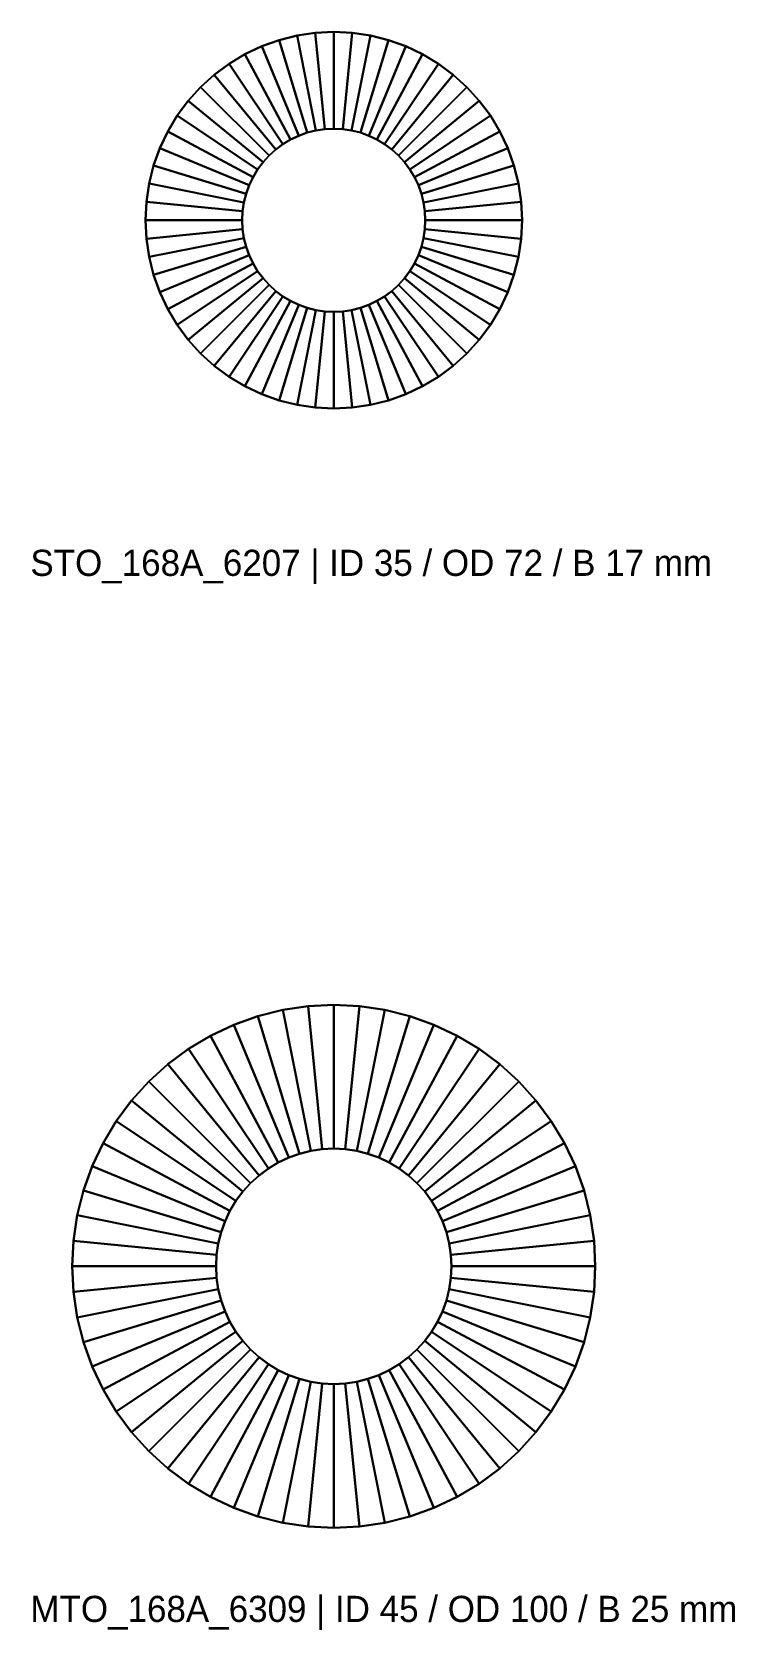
# Model space of a CAD drawing. Header units: millimetres. Extents: x -58 to 273, y -270 to 36.
# Drawn here: x -57.7 to 76.7, y -269.5 to 36 of the extents above; entities that cross this region are included whole.
import ezdxf

# ---------------------------------------------------------------- set-up
doc = ezdxf.new("R2010")
doc.units = ezdxf.units.MM
doc.layers.add('MTO_168A_6309', color=5, linetype='CONTINUOUS')
doc.layers.add('STO_168A_6207', color=5, linetype='CONTINUOUS')

msp = doc.modelspace()

# ---------------------------------------------------------------- linework, layer by layer
at = {"layer": 'MTO_168A_6309'}
for points in [[(-14.51423, -152.15298), (-19.13417, -153.80602), (-19.13417, -153.80602, 25), (-14.51423, -152.15298, 25)], [(-19.13417, -153.80602), (-14.51423, -152.15298), (-6.53141, -178.46884), (-8.61038, -179.21271)], [(-14.51423, -152.15298, 25), (-19.13417, -153.80602, 25), (-8.61038, -179.21271, 25), (-6.53141, -178.46884, 25)], [(-9.75452, -150.96074), (-14.51423, -152.15298), (-14.51423, -152.15298, 25), (-9.75452, -150.96074, 25)], [(-14.51423, -152.15298), (-9.75452, -150.96074), (-4.38953, -177.93233), (-6.53141, -178.46884)], [(-9.75452, -150.96074, 25), (-14.51423, -152.15298, 25), (-6.53141, -178.46884, 25), (-4.38953, -177.93233, 25)], [(-4.90086, -150.24076), (-9.75452, -150.96074), (-9.75452, -150.96074, 25), (-4.90086, -150.24076, 25)], [(-9.75452, -150.96074), (-4.90086, -150.24076), (-2.20539, -177.60834), (-4.38953, -177.93233)], [(-4.90086, -150.24076, 25), (-9.75452, -150.96074, 25), (-4.38953, -177.93233, 25), (-2.20539, -177.60834, 25)], [(0, -150), (-4.90086, -150.24076), (-4.90086, -150.24076, 25), (0, -150, 25)], [(-4.90086, -150.24076), (0, -150), (0, -177.5), (-2.20539, -177.60834)], [(0, -150, 25), (-4.90086, -150.24076, 25), (-2.20539, -177.60834, 25), (0, -177.5, 25)], [(4.90086, -150.24076), (0, -150), (0, -150, 25), (4.90086, -150.24076, 25)], [(0, -150), (4.90086, -150.24076), (2.20539, -177.60834), (0, -177.5)], [(4.90086, -150.24076, 25), (0, -150, 25), (0, -177.5, 25), (2.20539, -177.60834, 25)], [(4.90086, -150.24076), (9.75452, -150.96074), (4.38953, -177.93233), (2.20539, -177.60834)], [(9.75452, -150.96074, 25), (4.90086, -150.24076, 25), (2.20539, -177.60834, 25), (4.38953, -177.93233, 25)], [(9.75452, -150.96074), (14.51423, -152.15298), (6.53141, -178.46884), (4.38953, -177.93233)], [(14.51423, -152.15298, 25), (9.75452, -150.96074, 25), (4.38953, -177.93233, 25), (6.53141, -178.46884, 25)], [(9.75452, -150.96074), (4.90086, -150.24076), (4.90086, -150.24076, 25), (9.75452, -150.96074, 25)], [(14.51423, -152.15298), (19.13417, -153.80602), (8.61038, -179.21271), (6.53141, -178.46884)], [(19.13417, -153.80602, 25), (14.51423, -152.15298, 25), (6.53141, -178.46884, 25), (8.61038, -179.21271, 25)], [(14.51423, -152.15298), (9.75452, -150.96074), (9.75452, -150.96074, 25), (14.51423, -152.15298, 25)], [(19.13417, -153.80602), (14.51423, -152.15298), (14.51423, -152.15298, 25), (19.13417, -153.80602, 25)], [(-19.13417, -153.80602), (-23.56984, -155.90394), (-23.56984, -155.90394, 25), (-19.13417, -153.80602, 25)], [(-23.56984, -155.90394), (-19.13417, -153.80602), (-8.61038, -179.21271), (-10.60643, -180.15677)], [(-19.13417, -153.80602, 25), (-23.56984, -155.90394, 25), (-10.60643, -180.15677, 25), (-8.61038, -179.21271, 25)], [(19.13417, -153.80602), (23.56984, -155.90394), (10.60643, -180.15677), (8.61038, -179.21271)], [(23.56984, -155.90394, 25), (19.13417, -153.80602, 25), (8.61038, -179.21271, 25), (10.60643, -180.15677, 25)], [(23.56984, -155.90394), (19.13417, -153.80602), (19.13417, -153.80602, 25), (23.56984, -155.90394, 25)], [(-27.77851, -158.42652), (-31.71966, -161.34948), (-31.71966, -161.34948, 25), (-27.77851, -158.42652, 25)], [(-31.71966, -161.34948), (-27.77851, -158.42652), (-12.50033, -181.29193), (-14.27385, -182.60726)], [(-27.77851, -158.42652, 25), (-31.71966, -161.34948, 25), (-14.27385, -182.60726, 25), (-12.50033, -181.29193, 25)], [(-23.56984, -155.90394), (-27.77851, -158.42652), (-27.77851, -158.42652, 25), (-23.56984, -155.90394, 25)], [(-27.77851, -158.42652), (-23.56984, -155.90394), (-10.60643, -180.15677), (-12.50033, -181.29193)], [(-23.56984, -155.90394, 25), (-27.77851, -158.42652, 25), (-12.50033, -181.29193, 25), (-10.60643, -180.15677, 25)], [(23.56984, -155.90394), (27.77851, -158.42652), (12.50033, -181.29193), (10.60643, -180.15677)], [(27.77851, -158.42652, 25), (23.56984, -155.90394, 25), (10.60643, -180.15677, 25), (12.50033, -181.29193, 25)], [(27.77851, -158.42652), (31.71966, -161.34948), (14.27385, -182.60726), (12.50033, -181.29193)], [(31.71966, -161.34948, 25), (27.77851, -158.42652, 25), (12.50033, -181.29193, 25), (14.27385, -182.60726, 25)], [(27.77851, -158.42652), (23.56984, -155.90394), (23.56984, -155.90394, 25), (27.77851, -158.42652, 25)], [(31.71966, -161.34948), (27.77851, -158.42652), (27.77851, -158.42652, 25), (31.71966, -161.34948, 25)], [(-31.71966, -161.34948), (-35.35534, -164.64466), (-35.35534, -164.64466, 25), (-31.71966, -161.34948, 25)], [(-35.35534, -164.64466), (-31.71966, -161.34948), (-14.27385, -182.60726), (-15.9099, -184.0901)], [(-31.71966, -161.34948, 25), (-35.35534, -164.64466, 25), (-15.9099, -184.0901, 25), (-14.27385, -182.60726, 25)], [(31.71966, -161.34948), (35.35534, -164.64466), (15.9099, -184.0901), (14.27385, -182.60726)], [(35.35534, -164.64466, 25), (31.71966, -161.34948, 25), (14.27385, -182.60726, 25), (15.9099, -184.0901, 25)], [(35.35534, -164.64466), (31.71966, -161.34948), (31.71966, -161.34948, 25), (35.35534, -164.64466, 25)], [(-35.35534, -164.64466), (-38.65052, -168.28034), (-38.65052, -168.28034, 25), (-35.35534, -164.64466, 25)], [(-38.65052, -168.28034), (-35.35534, -164.64466), (-15.9099, -184.0901), (-17.39274, -185.72615)], [(-35.35534, -164.64466, 25), (-38.65052, -168.28034, 25), (-17.39274, -185.72615, 25), (-15.9099, -184.0901, 25)], [(35.35534, -164.64466), (38.65052, -168.28034), (17.39274, -185.72615), (15.9099, -184.0901)], [(38.65052, -168.28034, 25), (35.35534, -164.64466, 25), (15.9099, -184.0901, 25), (17.39274, -185.72615, 25)], [(38.65052, -168.28034), (35.35534, -164.64466), (35.35534, -164.64466, 25), (38.65052, -168.28034, 25)], [(-38.65052, -168.28034), (-41.57348, -172.22149), (-41.57348, -172.22149, 25), (-38.65052, -168.28034, 25)], [(-41.57348, -172.22149), (-38.65052, -168.28034), (-17.39274, -185.72615), (-18.70807, -187.49967)], [(-38.65052, -168.28034, 25), (-41.57348, -172.22149, 25), (-18.70807, -187.49967, 25), (-17.39274, -185.72615, 25)], [(38.65052, -168.28034), (41.57348, -172.22149), (18.70807, -187.49967), (17.39274, -185.72615)], [(41.57348, -172.22149, 25), (38.65052, -168.28034, 25), (17.39274, -185.72615, 25), (18.70807, -187.49967, 25)], [(41.57348, -172.22149), (38.65052, -168.28034), (38.65052, -168.28034, 25), (41.57348, -172.22149, 25)], [(-41.57348, -172.22149), (-44.09606, -176.43016), (-44.09606, -176.43016, 25), (-41.57348, -172.22149, 25)], [(-44.09606, -176.43016), (-41.57348, -172.22149), (-18.70807, -187.49967), (-19.84323, -189.39357)], [(-41.57348, -172.22149, 25), (-44.09606, -176.43016, 25), (-19.84323, -189.39357, 25), (-18.70807, -187.49967, 25)], [(41.57348, -172.22149), (44.09606, -176.43016), (19.84323, -189.39357), (18.70807, -187.49967)], [(44.09606, -176.43016, 25), (41.57348, -172.22149, 25), (18.70807, -187.49967, 25), (19.84323, -189.39357, 25)], [(44.09606, -176.43016), (41.57348, -172.22149), (41.57348, -172.22149, 25), (44.09606, -176.43016, 25)], [(-44.09606, -176.43016), (-46.19398, -180.86583), (-46.19398, -180.86583, 25), (-44.09606, -176.43016, 25)], [(-46.19398, -180.86583), (-44.09606, -176.43016), (-19.84323, -189.39357), (-20.78729, -191.38962)], [(-44.09606, -176.43016, 25), (-46.19398, -180.86583, 25), (-20.78729, -191.38962, 25), (-19.84323, -189.39357, 25)], [(44.09606, -176.43016), (46.19398, -180.86583), (20.78729, -191.38962), (19.84323, -189.39357)], [(46.19398, -180.86583, 25), (44.09606, -176.43016, 25), (19.84323, -189.39357, 25), (20.78729, -191.38962, 25)], [(46.19398, -180.86583), (44.09606, -176.43016), (44.09606, -176.43016, 25), (46.19398, -180.86583, 25)], [(-12.50033, -181.29193), (-10.60643, -180.15677), (-10.60643, -180.15677, 25), (-12.50033, -181.29193, 25)], [(-10.60643, -180.15677), (-8.61038, -179.21271), (-8.61038, -179.21271, 25), (-10.60643, -180.15677, 25)], [(-8.61038, -179.21271), (-6.53141, -178.46884), (-6.53141, -178.46884, 25), (-8.61038, -179.21271, 25)], [(-6.53141, -178.46884), (-4.38953, -177.93233), (-4.38953, -177.93233, 25), (-6.53141, -178.46884, 25)], [(-4.38953, -177.93233), (-2.20539, -177.60834), (-2.20539, -177.60834, 25), (-4.38953, -177.93233, 25)], [(-2.20539, -177.60834), (0, -177.5), (0, -177.5, 25), (-2.20539, -177.60834, 25)], [(0, -177.5), (2.20539, -177.60834), (2.20539, -177.60834, 25), (0, -177.5, 25)], [(2.20539, -177.60834), (4.38953, -177.93233), (4.38953, -177.93233, 25), (2.20539, -177.60834, 25)], [(4.38953, -177.93233), (6.53141, -178.46884), (6.53141, -178.46884, 25), (4.38953, -177.93233, 25)], [(6.53141, -178.46884), (8.61038, -179.21271), (8.61038, -179.21271, 25), (6.53141, -178.46884, 25)], [(8.61038, -179.21271), (10.60643, -180.15677), (10.60643, -180.15677, 25), (8.61038, -179.21271, 25)], [(10.60643, -180.15677), (12.50033, -181.29193), (12.50033, -181.29193, 25), (10.60643, -180.15677, 25)], [(-46.19398, -180.86583), (-47.84702, -185.48577), (-47.84702, -185.48577, 25), (-46.19398, -180.86583, 25)], [(-47.84702, -185.48577), (-46.19398, -180.86583), (-20.78729, -191.38962), (-21.53116, -193.46859)], [(-46.19398, -180.86583, 25), (-47.84702, -185.48577, 25), (-21.53116, -193.46859, 25), (-20.78729, -191.38962, 25)], [(-15.9099, -184.0901), (-14.27385, -182.60726), (-14.27385, -182.60726, 25), (-15.9099, -184.0901, 25)], [(-14.27385, -182.60726), (-12.50033, -181.29193), (-12.50033, -181.29193, 25), (-14.27385, -182.60726, 25)], [(12.50033, -181.29193), (14.27385, -182.60726), (14.27385, -182.60726, 25), (12.50033, -181.29193, 25)], [(14.27385, -182.60726), (15.9099, -184.0901), (15.9099, -184.0901, 25), (14.27385, -182.60726, 25)], [(46.19398, -180.86583), (47.84702, -185.48577), (21.53116, -193.46859), (20.78729, -191.38962)], [(47.84702, -185.48577, 25), (46.19398, -180.86583, 25), (20.78729, -191.38962, 25), (21.53116, -193.46859, 25)], [(47.84702, -185.48577), (46.19398, -180.86583), (46.19398, -180.86583, 25), (47.84702, -185.48577, 25)], [(-47.84702, -185.48577), (-49.03926, -190.24548), (-49.03926, -190.24548, 25), (-47.84702, -185.48577, 25)], [(-49.03926, -190.24548), (-47.84702, -185.48577), (-21.53116, -193.46859), (-22.06767, -195.61047)], [(-47.84702, -185.48577, 25), (-49.03926, -190.24548, 25), (-22.06767, -195.61047, 25), (-21.53116, -193.46859, 25)], [(-18.70807, -187.49967), (-17.39274, -185.72615), (-17.39274, -185.72615, 25), (-18.70807, -187.49967, 25)], [(-17.39274, -185.72615), (-15.9099, -184.0901), (-15.9099, -184.0901, 25), (-17.39274, -185.72615, 25)], [(15.9099, -184.0901), (17.39274, -185.72615), (17.39274, -185.72615, 25), (15.9099, -184.0901, 25)], [(17.39274, -185.72615), (18.70807, -187.49967), (18.70807, -187.49967, 25), (17.39274, -185.72615, 25)], [(47.84702, -185.48577), (49.03926, -190.24548), (22.06767, -195.61047), (21.53116, -193.46859)], [(49.03926, -190.24548, 25), (47.84702, -185.48577, 25), (21.53116, -193.46859, 25), (22.06767, -195.61047, 25)], [(49.03926, -190.24548), (47.84702, -185.48577), (47.84702, -185.48577, 25), (49.03926, -190.24548, 25)], [(-20.78729, -191.38962), (-19.84323, -189.39357), (-19.84323, -189.39357, 25), (-20.78729, -191.38962, 25)], [(-19.84323, -189.39357), (-18.70807, -187.49967), (-18.70807, -187.49967, 25), (-19.84323, -189.39357, 25)], [(18.70807, -187.49967), (19.84323, -189.39357), (19.84323, -189.39357, 25), (18.70807, -187.49967, 25)], [(19.84323, -189.39357), (20.78729, -191.38962), (20.78729, -191.38962, 25), (19.84323, -189.39357, 25)], [(-49.03926, -190.24548), (-49.75924, -195.09914), (-49.75924, -195.09914, 25), (-49.03926, -190.24548, 25)], [(-49.75924, -195.09914), (-49.03926, -190.24548), (-22.06767, -195.61047), (-22.39166, -197.79461)], [(-49.03926, -190.24548, 25), (-49.75924, -195.09914, 25), (-22.39166, -197.79461, 25), (-22.06767, -195.61047, 25)], [(-21.53116, -193.46859), (-20.78729, -191.38962), (-20.78729, -191.38962, 25), (-21.53116, -193.46859, 25)], [(20.78729, -191.38962), (21.53116, -193.46859), (21.53116, -193.46859, 25), (20.78729, -191.38962, 25)], [(49.03926, -190.24548), (49.75924, -195.09914), (22.39166, -197.79461), (22.06767, -195.61047)], [(49.75924, -195.09914, 25), (49.03926, -190.24548, 25), (22.06767, -195.61047, 25), (22.39166, -197.79461, 25)], [(49.75924, -195.09914), (49.03926, -190.24548), (49.03926, -190.24548, 25), (49.75924, -195.09914, 25)], [(-49.75924, -195.09914), (-50, -200), (-50, -200, 25), (-49.75924, -195.09914, 25)], [(-50, -200), (-49.75924, -195.09914), (-22.39166, -197.79461), (-22.5, -200)], [(-49.75924, -195.09914, 25), (-50, -200, 25), (-22.5, -200, 25), (-22.39166, -197.79461, 25)], [(-22.06767, -195.61047), (-21.53116, -193.46859), (-21.53116, -193.46859, 25), (-22.06767, -195.61047, 25)], [(21.53116, -193.46859), (22.06767, -195.61047), (22.06767, -195.61047, 25), (21.53116, -193.46859, 25)], [(49.75924, -195.09914), (50, -200), (22.5, -200), (22.39166, -197.79461)], [(50, -200, 25), (49.75924, -195.09914, 25), (22.39166, -197.79461, 25), (22.5, -200, 25)], [(50, -200), (49.75924, -195.09914), (49.75924, -195.09914, 25), (50, -200, 25)], [(-22.5, -200), (-22.39166, -197.79461), (-22.39166, -197.79461, 25), (-22.5, -200, 25)], [(-22.39166, -197.79461), (-22.06767, -195.61047), (-22.06767, -195.61047, 25), (-22.39166, -197.79461, 25)], [(22.06767, -195.61047), (22.39166, -197.79461), (22.39166, -197.79461, 25), (22.06767, -195.61047, 25)], [(22.39166, -197.79461), (22.5, -200), (22.5, -200, 25), (22.39166, -197.79461, 25)], [(-50, -200), (-49.75924, -204.90086), (-49.75924, -204.90086, 25), (-50, -200, 25)], [(-49.75924, -204.90086), (-50, -200), (-22.5, -200), (-22.39166, -202.20539)], [(-50, -200, 25), (-49.75924, -204.90086, 25), (-22.39166, -202.20539, 25), (-22.5, -200, 25)], [(-22.39166, -202.20539), (-22.5, -200), (-22.5, -200, 25), (-22.39166, -202.20539, 25)], [(22.5, -200), (22.39166, -202.20539), (22.39166, -202.20539, 25), (22.5, -200, 25)], [(50, -200), (49.75924, -204.90086), (22.39166, -202.20539), (22.5, -200)], [(49.75924, -204.90086, 25), (50, -200, 25), (22.5, -200, 25), (22.39166, -202.20539, 25)], [(49.75924, -204.90086), (50, -200), (50, -200, 25), (49.75924, -204.90086, 25)], [(-49.03926, -209.75452), (-49.75924, -204.90086), (-22.39166, -202.20539), (-22.06767, -204.38953)], [(-49.75924, -204.90086, 25), (-49.03926, -209.75452, 25), (-22.06767, -204.38953, 25), (-22.39166, -202.20539, 25)], [(-47.84702, -214.51423), (-49.03926, -209.75452), (-22.06767, -204.38953), (-21.53116, -206.53141)], [(-49.03926, -209.75452, 25), (-47.84702, -214.51423, 25), (-21.53116, -206.53141, 25), (-22.06767, -204.38953, 25)], [(-22.06767, -204.38953), (-22.39166, -202.20539), (-22.39166, -202.20539, 25), (-22.06767, -204.38953, 25)], [(-21.53116, -206.53141), (-22.06767, -204.38953), (-22.06767, -204.38953, 25), (-21.53116, -206.53141, 25)], [(22.06767, -204.38953), (21.53116, -206.53141), (21.53116, -206.53141, 25), (22.06767, -204.38953, 25)], [(49.03926, -209.75452), (47.84702, -214.51423), (21.53116, -206.53141), (22.06767, -204.38953)], [(47.84702, -214.51423, 25), (49.03926, -209.75452, 25), (22.06767, -204.38953, 25), (21.53116, -206.53141, 25)], [(22.39166, -202.20539), (22.06767, -204.38953), (22.06767, -204.38953, 25), (22.39166, -202.20539, 25)], [(49.75924, -204.90086), (49.03926, -209.75452), (22.06767, -204.38953), (22.39166, -202.20539)], [(49.03926, -209.75452, 25), (49.75924, -204.90086, 25), (22.39166, -202.20539, 25), (22.06767, -204.38953, 25)], [(-49.75924, -204.90086), (-49.03926, -209.75452), (-49.03926, -209.75452, 25), (-49.75924, -204.90086, 25)], [(-46.19398, -219.13417), (-47.84702, -214.51423), (-21.53116, -206.53141), (-20.78729, -208.61038)], [(-47.84702, -214.51423, 25), (-46.19398, -219.13417, 25), (-20.78729, -208.61038, 25), (-21.53116, -206.53141, 25)], [(-20.78729, -208.61038), (-21.53116, -206.53141), (-21.53116, -206.53141, 25), (-20.78729, -208.61038, 25)], [(21.53116, -206.53141), (20.78729, -208.61038), (20.78729, -208.61038, 25), (21.53116, -206.53141, 25)], [(47.84702, -214.51423), (46.19398, -219.13417), (20.78729, -208.61038), (21.53116, -206.53141)], [(46.19398, -219.13417, 25), (47.84702, -214.51423, 25), (21.53116, -206.53141, 25), (20.78729, -208.61038, 25)], [(49.03926, -209.75452), (49.75924, -204.90086), (49.75924, -204.90086, 25), (49.03926, -209.75452, 25)], [(-49.03926, -209.75452), (-47.84702, -214.51423), (-47.84702, -214.51423, 25), (-49.03926, -209.75452, 25)], [(-44.09606, -223.56984), (-46.19398, -219.13417), (-20.78729, -208.61038), (-19.84323, -210.60643)], [(-46.19398, -219.13417, 25), (-44.09606, -223.56984, 25), (-19.84323, -210.60643, 25), (-20.78729, -208.61038, 25)], [(-41.57348, -227.77851), (-44.09606, -223.56984), (-19.84323, -210.60643), (-18.70807, -212.50033)], [(-44.09606, -223.56984, 25), (-41.57348, -227.77851, 25), (-18.70807, -212.50033, 25), (-19.84323, -210.60643, 25)], [(-19.84323, -210.60643), (-20.78729, -208.61038), (-20.78729, -208.61038, 25), (-19.84323, -210.60643, 25)], [(-18.70807, -212.50033), (-19.84323, -210.60643), (-19.84323, -210.60643, 25), (-18.70807, -212.50033, 25)], [(19.84323, -210.60643), (18.70807, -212.50033), (18.70807, -212.50033, 25), (19.84323, -210.60643, 25)], [(44.09606, -223.56984), (41.57348, -227.77851), (18.70807, -212.50033), (19.84323, -210.60643)], [(41.57348, -227.77851, 25), (44.09606, -223.56984, 25), (19.84323, -210.60643, 25), (18.70807, -212.50033, 25)], [(20.78729, -208.61038), (19.84323, -210.60643), (19.84323, -210.60643, 25), (20.78729, -208.61038, 25)], [(46.19398, -219.13417), (44.09606, -223.56984), (19.84323, -210.60643), (20.78729, -208.61038)], [(44.09606, -223.56984, 25), (46.19398, -219.13417, 25), (20.78729, -208.61038, 25), (19.84323, -210.60643, 25)], [(47.84702, -214.51423), (49.03926, -209.75452), (49.03926, -209.75452, 25), (47.84702, -214.51423, 25)], [(-38.65052, -231.71966), (-41.57348, -227.77851), (-18.70807, -212.50033), (-17.39274, -214.27385)], [(-41.57348, -227.77851, 25), (-38.65052, -231.71966, 25), (-17.39274, -214.27385, 25), (-18.70807, -212.50033, 25)], [(-17.39274, -214.27385), (-18.70807, -212.50033), (-18.70807, -212.50033, 25), (-17.39274, -214.27385, 25)], [(18.70807, -212.50033), (17.39274, -214.27385), (17.39274, -214.27385, 25), (18.70807, -212.50033, 25)], [(41.57348, -227.77851), (38.65052, -231.71966), (17.39274, -214.27385), (18.70807, -212.50033)], [(38.65052, -231.71966, 25), (41.57348, -227.77851, 25), (18.70807, -212.50033, 25), (17.39274, -214.27385, 25)], [(-47.84702, -214.51423), (-46.19398, -219.13417), (-46.19398, -219.13417, 25), (-47.84702, -214.51423, 25)], [(-35.35534, -235.35534), (-38.65052, -231.71966), (-17.39274, -214.27385), (-15.9099, -215.9099)], [(-38.65052, -231.71966, 25), (-35.35534, -235.35534, 25), (-15.9099, -215.9099, 25), (-17.39274, -214.27385, 25)], [(-31.71966, -238.65052), (-35.35534, -235.35534), (-15.9099, -215.9099), (-14.27385, -217.39274)], [(-35.35534, -235.35534, 25), (-31.71966, -238.65052, 25), (-14.27385, -217.39274, 25), (-15.9099, -215.9099, 25)], [(-15.9099, -215.9099), (-17.39274, -214.27385), (-17.39274, -214.27385, 25), (-15.9099, -215.9099, 25)], [(-14.27385, -217.39274), (-15.9099, -215.9099), (-15.9099, -215.9099, 25), (-14.27385, -217.39274, 25)], [(15.9099, -215.9099), (14.27385, -217.39274), (14.27385, -217.39274, 25), (15.9099, -215.9099, 25)], [(35.35534, -235.35534), (31.71966, -238.65052), (14.27385, -217.39274), (15.9099, -215.9099)], [(31.71966, -238.65052, 25), (35.35534, -235.35534, 25), (15.9099, -215.9099, 25), (14.27385, -217.39274, 25)], [(17.39274, -214.27385), (15.9099, -215.9099), (15.9099, -215.9099, 25), (17.39274, -214.27385, 25)], [(38.65052, -231.71966), (35.35534, -235.35534), (15.9099, -215.9099), (17.39274, -214.27385)], [(35.35534, -235.35534, 25), (38.65052, -231.71966, 25), (17.39274, -214.27385, 25), (15.9099, -215.9099, 25)], [(46.19398, -219.13417), (47.84702, -214.51423), (47.84702, -214.51423, 25), (46.19398, -219.13417, 25)], [(-46.19398, -219.13417), (-44.09606, -223.56984), (-44.09606, -223.56984, 25), (-46.19398, -219.13417, 25)], [(-27.77851, -241.57348), (-31.71966, -238.65052), (-14.27385, -217.39274), (-12.50033, -218.70807)], [(-31.71966, -238.65052, 25), (-27.77851, -241.57348, 25), (-12.50033, -218.70807, 25), (-14.27385, -217.39274, 25)], [(-23.56984, -244.09606), (-27.77851, -241.57348), (-12.50033, -218.70807), (-10.60643, -219.84323)], [(-27.77851, -241.57348, 25), (-23.56984, -244.09606, 25), (-10.60643, -219.84323, 25), (-12.50033, -218.70807, 25)], [(-19.13417, -246.19398), (-23.56984, -244.09606), (-10.60643, -219.84323), (-8.61038, -220.78729)], [(-23.56984, -244.09606, 25), (-19.13417, -246.19398, 25), (-8.61038, -220.78729, 25), (-10.60643, -219.84323, 25)], [(-12.50033, -218.70807), (-14.27385, -217.39274), (-14.27385, -217.39274, 25), (-12.50033, -218.70807, 25)], [(-10.60643, -219.84323), (-12.50033, -218.70807), (-12.50033, -218.70807, 25), (-10.60643, -219.84323, 25)], [(-8.61038, -220.78729), (-10.60643, -219.84323), (-10.60643, -219.84323, 25), (-8.61038, -220.78729, 25)], [(10.60643, -219.84323), (8.61038, -220.78729), (8.61038, -220.78729, 25), (10.60643, -219.84323, 25)], [(23.56984, -244.09606), (19.13417, -246.19398), (8.61038, -220.78729), (10.60643, -219.84323)], [(19.13417, -246.19398, 25), (23.56984, -244.09606, 25), (10.60643, -219.84323, 25), (8.61038, -220.78729, 25)], [(12.50033, -218.70807), (10.60643, -219.84323), (10.60643, -219.84323, 25), (12.50033, -218.70807, 25)], [(27.77851, -241.57348), (23.56984, -244.09606), (10.60643, -219.84323), (12.50033, -218.70807)], [(23.56984, -244.09606, 25), (27.77851, -241.57348, 25), (12.50033, -218.70807, 25), (10.60643, -219.84323, 25)], [(14.27385, -217.39274), (12.50033, -218.70807), (12.50033, -218.70807, 25), (14.27385, -217.39274, 25)], [(31.71966, -238.65052), (27.77851, -241.57348), (12.50033, -218.70807), (14.27385, -217.39274)], [(27.77851, -241.57348, 25), (31.71966, -238.65052, 25), (14.27385, -217.39274, 25), (12.50033, -218.70807, 25)], [(44.09606, -223.56984), (46.19398, -219.13417), (46.19398, -219.13417, 25), (44.09606, -223.56984, 25)], [(-14.51423, -247.84702), (-19.13417, -246.19398), (-8.61038, -220.78729), (-6.53141, -221.53116)], [(-19.13417, -246.19398, 25), (-14.51423, -247.84702, 25), (-6.53141, -221.53116, 25), (-8.61038, -220.78729, 25)], [(-9.75452, -249.03926), (-14.51423, -247.84702), (-6.53141, -221.53116), (-4.38953, -222.06767)], [(-14.51423, -247.84702, 25), (-9.75452, -249.03926, 25), (-4.38953, -222.06767, 25), (-6.53141, -221.53116, 25)], [(-4.90086, -249.75924), (-9.75452, -249.03926), (-4.38953, -222.06767), (-2.20539, -222.39166)], [(-9.75452, -249.03926, 25), (-4.90086, -249.75924, 25), (-2.20539, -222.39166, 25), (-4.38953, -222.06767, 25)], [(-6.53141, -221.53116), (-8.61038, -220.78729), (-8.61038, -220.78729, 25), (-6.53141, -221.53116, 25)], [(-4.38953, -222.06767), (-6.53141, -221.53116), (-6.53141, -221.53116, 25), (-4.38953, -222.06767, 25)], [(0, -250), (-4.90086, -249.75924), (-2.20539, -222.39166), (0, -222.5)], [(-4.90086, -249.75924, 25), (0, -250, 25), (0, -222.5, 25), (-2.20539, -222.39166, 25)], [(-2.20539, -222.39166), (-4.38953, -222.06767), (-4.38953, -222.06767, 25), (-2.20539, -222.39166, 25)], [(0, -222.5), (-2.20539, -222.39166), (-2.20539, -222.39166, 25), (0, -222.5, 25)], [(2.20539, -222.39166), (0, -222.5), (0, -222.5, 25), (2.20539, -222.39166, 25)], [(4.90086, -249.75924), (0, -250), (0, -222.5), (2.20539, -222.39166)], [(0, -250, 25), (4.90086, -249.75924, 25), (2.20539, -222.39166, 25), (0, -222.5, 25)], [(4.38953, -222.06767), (2.20539, -222.39166), (2.20539, -222.39166, 25), (4.38953, -222.06767, 25)], [(9.75452, -249.03926), (4.90086, -249.75924), (2.20539, -222.39166), (4.38953, -222.06767)], [(4.90086, -249.75924, 25), (9.75452, -249.03926, 25), (4.38953, -222.06767, 25), (2.20539, -222.39166, 25)], [(6.53141, -221.53116), (4.38953, -222.06767), (4.38953, -222.06767, 25), (6.53141, -221.53116, 25)], [(14.51423, -247.84702), (9.75452, -249.03926), (4.38953, -222.06767), (6.53141, -221.53116)], [(9.75452, -249.03926, 25), (14.51423, -247.84702, 25), (6.53141, -221.53116, 25), (4.38953, -222.06767, 25)], [(8.61038, -220.78729), (6.53141, -221.53116), (6.53141, -221.53116, 25), (8.61038, -220.78729, 25)], [(19.13417, -246.19398), (14.51423, -247.84702), (6.53141, -221.53116), (8.61038, -220.78729)], [(14.51423, -247.84702, 25), (19.13417, -246.19398, 25), (8.61038, -220.78729, 25), (6.53141, -221.53116, 25)], [(-44.09606, -223.56984), (-41.57348, -227.77851), (-41.57348, -227.77851, 25), (-44.09606, -223.56984, 25)], [(41.57348, -227.77851), (44.09606, -223.56984), (44.09606, -223.56984, 25), (41.57348, -227.77851, 25)], [(-41.57348, -227.77851), (-38.65052, -231.71966), (-38.65052, -231.71966, 25), (-41.57348, -227.77851, 25)], [(38.65052, -231.71966), (41.57348, -227.77851), (41.57348, -227.77851, 25), (38.65052, -231.71966, 25)], [(-38.65052, -231.71966), (-35.35534, -235.35534), (-35.35534, -235.35534, 25), (-38.65052, -231.71966, 25)], [(35.35534, -235.35534), (38.65052, -231.71966), (38.65052, -231.71966, 25), (35.35534, -235.35534, 25)], [(-35.35534, -235.35534), (-31.71966, -238.65052), (-31.71966, -238.65052, 25), (-35.35534, -235.35534, 25)], [(31.71966, -238.65052), (35.35534, -235.35534), (35.35534, -235.35534, 25), (31.71966, -238.65052, 25)], [(-31.71966, -238.65052), (-27.77851, -241.57348), (-27.77851, -241.57348, 25), (-31.71966, -238.65052, 25)], [(27.77851, -241.57348), (31.71966, -238.65052), (31.71966, -238.65052, 25), (27.77851, -241.57348, 25)], [(-27.77851, -241.57348), (-23.56984, -244.09606), (-23.56984, -244.09606, 25), (-27.77851, -241.57348, 25)], [(-23.56984, -244.09606), (-19.13417, -246.19398), (-19.13417, -246.19398, 25), (-23.56984, -244.09606, 25)], [(19.13417, -246.19398), (23.56984, -244.09606), (23.56984, -244.09606, 25), (19.13417, -246.19398, 25)], [(23.56984, -244.09606), (27.77851, -241.57348), (27.77851, -241.57348, 25), (23.56984, -244.09606, 25)], [(-19.13417, -246.19398), (-14.51423, -247.84702), (-14.51423, -247.84702, 25), (-19.13417, -246.19398, 25)], [(14.51423, -247.84702), (19.13417, -246.19398), (19.13417, -246.19398, 25), (14.51423, -247.84702, 25)], [(-14.51423, -247.84702), (-9.75452, -249.03926), (-9.75452, -249.03926, 25), (-14.51423, -247.84702, 25)], [(-9.75452, -249.03926), (-4.90086, -249.75924), (-4.90086, -249.75924, 25), (-9.75452, -249.03926, 25)], [(-4.90086, -249.75924), (0, -250), (0, -250, 25), (-4.90086, -249.75924, 25)], [(0, -250), (4.90086, -249.75924), (4.90086, -249.75924, 25), (0, -250, 25)], [(4.90086, -249.75924), (9.75452, -249.03926), (9.75452, -249.03926, 25), (4.90086, -249.75924, 25)], [(9.75452, -249.03926), (14.51423, -247.84702), (14.51423, -247.84702, 25), (9.75452, -249.03926, 25)]]:
    msp.add_3dface(points, dxfattribs=at)
at = {"layer": 'STO_168A_6207'}
for points in [[(-10.45025, 34.44985), (-13.7766, 33.25966), (-13.7766, 33.25966, 17), (-10.45025, 34.44985, 17)], [(-13.7766, 33.25966), (-10.45025, 34.44985), (-5.07998, 16.74646), (-6.69696, 16.16789)], [(-10.45025, 34.44985, 17), (-13.7766, 33.25966, 17), (-6.69696, 16.16789, 17), (-5.07998, 16.74646, 17)], [(-7.02325, 35.30827), (-10.45025, 34.44985), (-10.45025, 34.44985, 17), (-7.02325, 35.30827, 17)], [(-10.45025, 34.44985), (-7.02325, 35.30827), (-3.41408, 17.16374), (-5.07998, 16.74646)], [(-7.02325, 35.30827, 17), (-10.45025, 34.44985, 17), (-5.07998, 16.74646, 17), (-3.41408, 17.16374, 17)], [(-3.52862, 35.82665), (-7.02325, 35.30827), (-7.02325, 35.30827, 17), (-3.52862, 35.82665, 17)], [(-7.02325, 35.30827), (-3.52862, 35.82665), (-1.7153, 17.41573), (-3.41408, 17.16374)], [(-3.52862, 35.82665, 17), (-7.02325, 35.30827, 17), (-3.41408, 17.16374, 17), (-1.7153, 17.41573, 17)], [(0, 36), (-3.52862, 35.82665), (-3.52862, 35.82665, 17), (0, 36, 17)], [(-3.52862, 35.82665), (0, 36), (0, 17.5), (-1.7153, 17.41573)], [(0, 36, 17), (-3.52862, 35.82665, 17), (-1.7153, 17.41573, 17), (0, 17.5, 17)], [(3.52862, 35.82665), (0, 36), (0, 36, 17), (3.52862, 35.82665, 17)], [(0, 36), (3.52862, 35.82665), (1.7153, 17.41573), (0, 17.5)], [(3.52862, 35.82665, 17), (0, 36, 17), (0, 17.5, 17), (1.7153, 17.41573, 17)], [(3.52862, 35.82665), (7.02325, 35.30827), (3.41408, 17.16374), (1.7153, 17.41573)], [(7.02325, 35.30827, 17), (3.52862, 35.82665, 17), (1.7153, 17.41573, 17), (3.41408, 17.16374, 17)], [(7.02325, 35.30827), (10.45025, 34.44985), (5.07998, 16.74646), (3.41408, 17.16374)], [(10.45025, 34.44985, 17), (7.02325, 35.30827, 17), (3.41408, 17.16374, 17), (5.07998, 16.74646, 17)], [(7.02325, 35.30827), (3.52862, 35.82665), (3.52862, 35.82665, 17), (7.02325, 35.30827, 17)], [(10.45025, 34.44985), (13.7766, 33.25966), (6.69696, 16.16789), (5.07998, 16.74646)], [(13.7766, 33.25966, 17), (10.45025, 34.44985, 17), (5.07998, 16.74646, 17), (6.69696, 16.16789, 17)], [(10.45025, 34.44985), (7.02325, 35.30827), (7.02325, 35.30827, 17), (10.45025, 34.44985, 17)], [(13.7766, 33.25966), (10.45025, 34.44985), (10.45025, 34.44985, 17), (13.7766, 33.25966, 17)], [(-16.97028, 31.74917), (-20.00053, 29.93291), (-20.00053, 29.93291, 17), (-16.97028, 31.74917, 17)], [(-20.00053, 29.93291), (-16.97028, 31.74917), (-8.24944, 15.43362), (-9.72248, 14.55072)], [(-16.97028, 31.74917, 17), (-20.00053, 29.93291, 17), (-9.72248, 14.55072, 17), (-8.24944, 15.43362, 17)], [(-13.7766, 33.25966), (-16.97028, 31.74917), (-16.97028, 31.74917, 17), (-13.7766, 33.25966, 17)], [(-16.97028, 31.74917), (-13.7766, 33.25966), (-6.69696, 16.16789), (-8.24944, 15.43362)], [(-13.7766, 33.25966, 17), (-16.97028, 31.74917, 17), (-8.24944, 15.43362, 17), (-6.69696, 16.16789, 17)], [(13.7766, 33.25966), (16.97028, 31.74917), (8.24944, 15.43362), (6.69696, 16.16789)], [(16.97028, 31.74917, 17), (13.7766, 33.25966, 17), (6.69696, 16.16789, 17), (8.24944, 15.43362, 17)], [(16.97028, 31.74917), (20.00053, 29.93291), (9.72248, 14.55072), (8.24944, 15.43362)], [(20.00053, 29.93291, 17), (16.97028, 31.74917, 17), (8.24944, 15.43362, 17), (9.72248, 14.55072, 17)], [(16.97028, 31.74917), (13.7766, 33.25966), (13.7766, 33.25966, 17), (16.97028, 31.74917, 17)], [(20.00053, 29.93291), (16.97028, 31.74917), (16.97028, 31.74917, 17), (20.00053, 29.93291, 17)], [(-22.83816, 27.82838), (-25.45584, 25.45584), (-25.45584, 25.45584, 17), (-22.83816, 27.82838, 17)], [(-25.45584, 25.45584), (-22.83816, 27.82838), (-11.10188, 13.52768), (-12.37437, 12.37437)], [(-22.83816, 27.82838, 17), (-25.45584, 25.45584, 17), (-12.37437, 12.37437, 17), (-11.10188, 13.52768, 17)], [(-20.00053, 29.93291), (-22.83816, 27.82838), (-22.83816, 27.82838, 17), (-20.00053, 29.93291, 17)], [(-22.83816, 27.82838), (-20.00053, 29.93291), (-9.72248, 14.55072), (-11.10188, 13.52768)], [(-20.00053, 29.93291, 17), (-22.83816, 27.82838, 17), (-11.10188, 13.52768, 17), (-9.72248, 14.55072, 17)], [(20.00053, 29.93291), (22.83816, 27.82838), (11.10188, 13.52768), (9.72248, 14.55072)], [(22.83816, 27.82838, 17), (20.00053, 29.93291, 17), (9.72248, 14.55072, 17), (11.10188, 13.52768, 17)], [(22.83816, 27.82838), (25.45584, 25.45584), (12.37437, 12.37437), (11.10188, 13.52768)], [(25.45584, 25.45584, 17), (22.83816, 27.82838, 17), (11.10188, 13.52768, 17), (12.37437, 12.37437, 17)], [(22.83816, 27.82838), (20.00053, 29.93291), (20.00053, 29.93291, 17), (22.83816, 27.82838, 17)], [(25.45584, 25.45584), (22.83816, 27.82838), (22.83816, 27.82838, 17), (25.45584, 25.45584, 17)], [(-25.45584, 25.45584), (-27.82838, 22.83816), (-27.82838, 22.83816, 17), (-25.45584, 25.45584, 17)], [(-27.82838, 22.83816), (-25.45584, 25.45584), (-12.37437, 12.37437), (-13.52768, 11.10188)], [(-25.45584, 25.45584, 17), (-27.82838, 22.83816, 17), (-13.52768, 11.10188, 17), (-12.37437, 12.37437, 17)], [(25.45584, 25.45584), (27.82838, 22.83816), (13.52768, 11.10188), (12.37437, 12.37437)], [(27.82838, 22.83816, 17), (25.45584, 25.45584, 17), (12.37437, 12.37437, 17), (13.52768, 11.10188, 17)], [(27.82838, 22.83816), (25.45584, 25.45584), (25.45584, 25.45584, 17), (27.82838, 22.83816, 17)], [(-27.82838, 22.83816), (-29.93291, 20.00053), (-29.93291, 20.00053, 17), (-27.82838, 22.83816, 17)], [(-29.93291, 20.00053), (-27.82838, 22.83816), (-13.52768, 11.10188), (-14.55072, 9.72248)], [(-27.82838, 22.83816, 17), (-29.93291, 20.00053, 17), (-14.55072, 9.72248, 17), (-13.52768, 11.10188, 17)], [(27.82838, 22.83816), (29.93291, 20.00053), (14.55072, 9.72248), (13.52768, 11.10188)], [(29.93291, 20.00053, 17), (27.82838, 22.83816, 17), (13.52768, 11.10188, 17), (14.55072, 9.72248, 17)], [(29.93291, 20.00053), (27.82838, 22.83816), (27.82838, 22.83816, 17), (29.93291, 20.00053, 17)], [(-29.93291, 20.00053), (-31.74917, 16.97028), (-31.74917, 16.97028, 17), (-29.93291, 20.00053, 17)], [(-31.74917, 16.97028), (-29.93291, 20.00053), (-14.55072, 9.72248), (-15.43362, 8.24944)], [(-29.93291, 20.00053, 17), (-31.74917, 16.97028, 17), (-15.43362, 8.24944, 17), (-14.55072, 9.72248, 17)], [(29.93291, 20.00053), (31.74917, 16.97028), (15.43362, 8.24944), (14.55072, 9.72248)], [(31.74917, 16.97028, 17), (29.93291, 20.00053, 17), (14.55072, 9.72248, 17), (15.43362, 8.24944, 17)], [(31.74917, 16.97028), (29.93291, 20.00053), (29.93291, 20.00053, 17), (31.74917, 16.97028, 17)], [(-31.74917, 16.97028), (-33.25966, 13.7766), (-33.25966, 13.7766, 17), (-31.74917, 16.97028, 17)], [(-33.25966, 13.7766), (-31.74917, 16.97028), (-15.43362, 8.24944), (-16.16789, 6.69696)], [(-31.74917, 16.97028, 17), (-33.25966, 13.7766, 17), (-16.16789, 6.69696, 17), (-15.43362, 8.24944, 17)], [(-9.72248, 14.55072), (-8.24944, 15.43362), (-8.24944, 15.43362, 17), (-9.72248, 14.55072, 17)], [(-8.24944, 15.43362), (-6.69696, 16.16789), (-6.69696, 16.16789, 17), (-8.24944, 15.43362, 17)], [(-6.69696, 16.16789), (-5.07998, 16.74646), (-5.07998, 16.74646, 17), (-6.69696, 16.16789, 17)], [(-5.07998, 16.74646), (-3.41408, 17.16374), (-3.41408, 17.16374, 17), (-5.07998, 16.74646, 17)], [(-3.41408, 17.16374), (-1.7153, 17.41573), (-1.7153, 17.41573, 17), (-3.41408, 17.16374, 17)], [(-1.7153, 17.41573), (0, 17.5), (0, 17.5, 17), (-1.7153, 17.41573, 17)], [(0, 17.5), (1.7153, 17.41573), (1.7153, 17.41573, 17), (0, 17.5, 17)], [(1.7153, 17.41573), (3.41408, 17.16374), (3.41408, 17.16374, 17), (1.7153, 17.41573, 17)], [(3.41408, 17.16374), (5.07998, 16.74646), (5.07998, 16.74646, 17), (3.41408, 17.16374, 17)], [(5.07998, 16.74646), (6.69696, 16.16789), (6.69696, 16.16789, 17), (5.07998, 16.74646, 17)], [(6.69696, 16.16789), (8.24944, 15.43362), (8.24944, 15.43362, 17), (6.69696, 16.16789, 17)], [(8.24944, 15.43362), (9.72248, 14.55072), (9.72248, 14.55072, 17), (8.24944, 15.43362, 17)], [(31.74917, 16.97028), (33.25966, 13.7766), (16.16789, 6.69696), (15.43362, 8.24944)], [(33.25966, 13.7766, 17), (31.74917, 16.97028, 17), (15.43362, 8.24944, 17), (16.16789, 6.69696, 17)], [(33.25966, 13.7766), (31.74917, 16.97028), (31.74917, 16.97028, 17), (33.25966, 13.7766, 17)], [(-33.25966, 13.7766), (-34.44985, 10.45025), (-34.44985, 10.45025, 17), (-33.25966, 13.7766, 17)], [(-34.44985, 10.45025), (-33.25966, 13.7766), (-16.16789, 6.69696), (-16.74646, 5.07998)], [(-33.25966, 13.7766, 17), (-34.44985, 10.45025, 17), (-16.74646, 5.07998, 17), (-16.16789, 6.69696, 17)], [(-13.52768, 11.10188), (-12.37437, 12.37437), (-12.37437, 12.37437, 17), (-13.52768, 11.10188, 17)], [(-12.37437, 12.37437), (-11.10188, 13.52768), (-11.10188, 13.52768, 17), (-12.37437, 12.37437, 17)], [(-11.10188, 13.52768), (-9.72248, 14.55072), (-9.72248, 14.55072, 17), (-11.10188, 13.52768, 17)], [(9.72248, 14.55072), (11.10188, 13.52768), (11.10188, 13.52768, 17), (9.72248, 14.55072, 17)], [(11.10188, 13.52768), (12.37437, 12.37437), (12.37437, 12.37437, 17), (11.10188, 13.52768, 17)], [(12.37437, 12.37437), (13.52768, 11.10188), (13.52768, 11.10188, 17), (12.37437, 12.37437, 17)], [(33.25966, 13.7766), (34.44985, 10.45025), (16.74646, 5.07998), (16.16789, 6.69696)], [(34.44985, 10.45025, 17), (33.25966, 13.7766, 17), (16.16789, 6.69696, 17), (16.74646, 5.07998, 17)], [(34.44985, 10.45025), (33.25966, 13.7766), (33.25966, 13.7766, 17), (34.44985, 10.45025, 17)], [(-34.44985, 10.45025), (-35.30827, 7.02325), (-35.30827, 7.02325, 17), (-34.44985, 10.45025, 17)], [(-35.30827, 7.02325), (-34.44985, 10.45025), (-16.74646, 5.07998), (-17.16374, 3.41408)], [(-34.44985, 10.45025, 17), (-35.30827, 7.02325, 17), (-17.16374, 3.41408, 17), (-16.74646, 5.07998, 17)], [(-15.43362, 8.24944), (-14.55072, 9.72248), (-14.55072, 9.72248, 17), (-15.43362, 8.24944, 17)], [(-14.55072, 9.72248), (-13.52768, 11.10188), (-13.52768, 11.10188, 17), (-14.55072, 9.72248, 17)], [(13.52768, 11.10188), (14.55072, 9.72248), (14.55072, 9.72248, 17), (13.52768, 11.10188, 17)], [(14.55072, 9.72248), (15.43362, 8.24944), (15.43362, 8.24944, 17), (14.55072, 9.72248, 17)], [(34.44985, 10.45025), (35.30827, 7.02325), (17.16374, 3.41408), (16.74646, 5.07998)], [(35.30827, 7.02325, 17), (34.44985, 10.45025, 17), (16.74646, 5.07998, 17), (17.16374, 3.41408, 17)], [(35.30827, 7.02325), (34.44985, 10.45025), (34.44985, 10.45025, 17), (35.30827, 7.02325, 17)], [(-35.30827, 7.02325), (-35.82665, 3.52862), (-35.82665, 3.52862, 17), (-35.30827, 7.02325, 17)], [(-35.82665, 3.52862), (-35.30827, 7.02325), (-17.16374, 3.41408), (-17.41573, 1.7153)], [(-35.30827, 7.02325, 17), (-35.82665, 3.52862, 17), (-17.41573, 1.7153, 17), (-17.16374, 3.41408, 17)], [(-16.74646, 5.07998), (-16.16789, 6.69696), (-16.16789, 6.69696, 17), (-16.74646, 5.07998, 17)], [(-16.16789, 6.69696), (-15.43362, 8.24944), (-15.43362, 8.24944, 17), (-16.16789, 6.69696, 17)], [(15.43362, 8.24944), (16.16789, 6.69696), (16.16789, 6.69696, 17), (15.43362, 8.24944, 17)], [(16.16789, 6.69696), (16.74646, 5.07998), (16.74646, 5.07998, 17), (16.16789, 6.69696, 17)], [(35.30827, 7.02325), (35.82665, 3.52862), (17.41573, 1.7153), (17.16374, 3.41408)], [(35.82665, 3.52862, 17), (35.30827, 7.02325, 17), (17.16374, 3.41408, 17), (17.41573, 1.7153, 17)], [(35.82665, 3.52862), (35.30827, 7.02325), (35.30827, 7.02325, 17), (35.82665, 3.52862, 17)], [(-35.82665, 3.52862), (-36, 0), (-36, 0, 17), (-35.82665, 3.52862, 17)], [(-36, 0), (-35.82665, 3.52862), (-17.41573, 1.7153), (-17.5, 0)], [(-35.82665, 3.52862, 17), (-36, 0, 17), (-17.5, 0, 17), (-17.41573, 1.7153, 17)], [(-17.41573, 1.7153), (-17.16374, 3.41408), (-17.16374, 3.41408, 17), (-17.41573, 1.7153, 17)], [(-17.16374, 3.41408), (-16.74646, 5.07998), (-16.74646, 5.07998, 17), (-17.16374, 3.41408, 17)], [(16.74646, 5.07998), (17.16374, 3.41408), (17.16374, 3.41408, 17), (16.74646, 5.07998, 17)], [(17.16374, 3.41408), (17.41573, 1.7153), (17.41573, 1.7153, 17), (17.16374, 3.41408, 17)], [(35.82665, 3.52862), (36, 0), (17.5, 0), (17.41573, 1.7153)], [(36, 0, 17), (35.82665, 3.52862, 17), (17.41573, 1.7153, 17), (17.5, 0, 17)], [(36, 0), (35.82665, 3.52862), (35.82665, 3.52862, 17), (36, 0, 17)], [(-36, 0), (-35.82665, -3.52862), (-35.82665, -3.52862, 17), (-36, 0, 17)], [(-35.82665, -3.52862), (-36, 0), (-17.5, 0), (-17.41573, -1.7153)], [(-36, 0, 17), (-35.82665, -3.52862, 17), (-17.41573, -1.7153, 17), (-17.5, 0, 17)], [(-17.5, 0), (-17.41573, 1.7153), (-17.41573, 1.7153, 17), (-17.5, 0, 17)], [(-17.41573, -1.7153), (-17.5, 0), (-17.5, 0, 17), (-17.41573, -1.7153, 17)], [(17.41573, 1.7153), (17.5, 0), (17.5, 0, 17), (17.41573, 1.7153, 17)], [(17.5, 0), (17.41573, -1.7153), (17.41573, -1.7153, 17), (17.5, 0, 17)], [(36, 0), (35.82665, -3.52862), (17.41573, -1.7153), (17.5, 0)], [(35.82665, -3.52862, 17), (36, 0, 17), (17.5, 0, 17), (17.41573, -1.7153, 17)], [(35.82665, -3.52862), (36, 0), (36, 0, 17), (35.82665, -3.52862, 17)], [(-35.30827, -7.02325), (-35.82665, -3.52862), (-17.41573, -1.7153), (-17.16374, -3.41408)], [(-35.82665, -3.52862, 17), (-35.30827, -7.02325, 17), (-17.16374, -3.41408, 17), (-17.41573, -1.7153, 17)], [(-17.16374, -3.41408), (-17.41573, -1.7153), (-17.41573, -1.7153, 17), (-17.16374, -3.41408, 17)], [(17.41573, -1.7153), (17.16374, -3.41408), (17.16374, -3.41408, 17), (17.41573, -1.7153, 17)], [(35.82665, -3.52862), (35.30827, -7.02325), (17.16374, -3.41408), (17.41573, -1.7153)], [(35.30827, -7.02325, 17), (35.82665, -3.52862, 17), (17.41573, -1.7153, 17), (17.16374, -3.41408, 17)], [(-35.82665, -3.52862), (-35.30827, -7.02325), (-35.30827, -7.02325, 17), (-35.82665, -3.52862, 17)], [(-34.44985, -10.45025), (-35.30827, -7.02325), (-17.16374, -3.41408), (-16.74646, -5.07998)], [(-35.30827, -7.02325, 17), (-34.44985, -10.45025, 17), (-16.74646, -5.07998, 17), (-17.16374, -3.41408, 17)], [(-33.25966, -13.7766), (-34.44985, -10.45025), (-16.74646, -5.07998), (-16.16789, -6.69696)], [(-34.44985, -10.45025, 17), (-33.25966, -13.7766, 17), (-16.16789, -6.69696, 17), (-16.74646, -5.07998, 17)], [(-16.74646, -5.07998), (-17.16374, -3.41408), (-17.16374, -3.41408, 17), (-16.74646, -5.07998, 17)], [(-16.16789, -6.69696), (-16.74646, -5.07998), (-16.74646, -5.07998, 17), (-16.16789, -6.69696, 17)], [(16.74646, -5.07998), (16.16789, -6.69696), (16.16789, -6.69696, 17), (16.74646, -5.07998, 17)], [(34.44985, -10.45025), (33.25966, -13.7766), (16.16789, -6.69696), (16.74646, -5.07998)], [(33.25966, -13.7766, 17), (34.44985, -10.45025, 17), (16.74646, -5.07998, 17), (16.16789, -6.69696, 17)], [(17.16374, -3.41408), (16.74646, -5.07998), (16.74646, -5.07998, 17), (17.16374, -3.41408, 17)], [(35.30827, -7.02325), (34.44985, -10.45025), (16.74646, -5.07998), (17.16374, -3.41408)], [(34.44985, -10.45025, 17), (35.30827, -7.02325, 17), (17.16374, -3.41408, 17), (16.74646, -5.07998, 17)], [(35.30827, -7.02325), (35.82665, -3.52862), (35.82665, -3.52862, 17), (35.30827, -7.02325, 17)], [(-35.30827, -7.02325), (-34.44985, -10.45025), (-34.44985, -10.45025, 17), (-35.30827, -7.02325, 17)], [(-31.74917, -16.97028), (-33.25966, -13.7766), (-16.16789, -6.69696), (-15.43362, -8.24944)], [(-33.25966, -13.7766, 17), (-31.74917, -16.97028, 17), (-15.43362, -8.24944, 17), (-16.16789, -6.69696, 17)], [(-29.93291, -20.00053), (-31.74917, -16.97028), (-15.43362, -8.24944), (-14.55072, -9.72248)], [(-31.74917, -16.97028, 17), (-29.93291, -20.00053, 17), (-14.55072, -9.72248, 17), (-15.43362, -8.24944, 17)], [(-15.43362, -8.24944), (-16.16789, -6.69696), (-16.16789, -6.69696, 17), (-15.43362, -8.24944, 17)], [(-14.55072, -9.72248), (-15.43362, -8.24944), (-15.43362, -8.24944, 17), (-14.55072, -9.72248, 17)], [(15.43362, -8.24944), (14.55072, -9.72248), (14.55072, -9.72248, 17), (15.43362, -8.24944, 17)], [(31.74917, -16.97028), (29.93291, -20.00053), (14.55072, -9.72248), (15.43362, -8.24944)], [(29.93291, -20.00053, 17), (31.74917, -16.97028, 17), (15.43362, -8.24944, 17), (14.55072, -9.72248, 17)], [(16.16789, -6.69696), (15.43362, -8.24944), (15.43362, -8.24944, 17), (16.16789, -6.69696, 17)], [(33.25966, -13.7766), (31.74917, -16.97028), (15.43362, -8.24944), (16.16789, -6.69696)], [(31.74917, -16.97028, 17), (33.25966, -13.7766, 17), (16.16789, -6.69696, 17), (15.43362, -8.24944, 17)], [(34.44985, -10.45025), (35.30827, -7.02325), (35.30827, -7.02325, 17), (34.44985, -10.45025, 17)], [(-34.44985, -10.45025), (-33.25966, -13.7766), (-33.25966, -13.7766, 17), (-34.44985, -10.45025, 17)], [(-27.82838, -22.83816), (-29.93291, -20.00053), (-14.55072, -9.72248), (-13.52768, -11.10188)], [(-29.93291, -20.00053, 17), (-27.82838, -22.83816, 17), (-13.52768, -11.10188, 17), (-14.55072, -9.72248, 17)], [(-25.45584, -25.45584), (-27.82838, -22.83816), (-13.52768, -11.10188), (-12.37437, -12.37437)], [(-27.82838, -22.83816, 17), (-25.45584, -25.45584, 17), (-12.37437, -12.37437, 17), (-13.52768, -11.10188, 17)], [(-13.52768, -11.10188), (-14.55072, -9.72248), (-14.55072, -9.72248, 17), (-13.52768, -11.10188, 17)], [(-12.37437, -12.37437), (-13.52768, -11.10188), (-13.52768, -11.10188, 17), (-12.37437, -12.37437, 17)], [(13.52768, -11.10188), (12.37437, -12.37437), (12.37437, -12.37437, 17), (13.52768, -11.10188, 17)], [(27.82838, -22.83816), (25.45584, -25.45584), (12.37437, -12.37437), (13.52768, -11.10188)], [(25.45584, -25.45584, 17), (27.82838, -22.83816, 17), (13.52768, -11.10188, 17), (12.37437, -12.37437, 17)], [(14.55072, -9.72248), (13.52768, -11.10188), (13.52768, -11.10188, 17), (14.55072, -9.72248, 17)], [(29.93291, -20.00053), (27.82838, -22.83816), (13.52768, -11.10188), (14.55072, -9.72248)], [(27.82838, -22.83816, 17), (29.93291, -20.00053, 17), (14.55072, -9.72248, 17), (13.52768, -11.10188, 17)], [(33.25966, -13.7766), (34.44985, -10.45025), (34.44985, -10.45025, 17), (33.25966, -13.7766, 17)], [(-33.25966, -13.7766), (-31.74917, -16.97028), (-31.74917, -16.97028, 17), (-33.25966, -13.7766, 17)], [(-22.83816, -27.82838), (-25.45584, -25.45584), (-12.37437, -12.37437), (-11.10188, -13.52768)], [(-25.45584, -25.45584, 17), (-22.83816, -27.82838, 17), (-11.10188, -13.52768, 17), (-12.37437, -12.37437, 17)], [(-20.00053, -29.93291), (-22.83816, -27.82838), (-11.10188, -13.52768), (-9.72248, -14.55072)], [(-22.83816, -27.82838, 17), (-20.00053, -29.93291, 17), (-9.72248, -14.55072, 17), (-11.10188, -13.52768, 17)], [(-16.97028, -31.74917), (-20.00053, -29.93291), (-9.72248, -14.55072), (-8.24944, -15.43362)], [(-20.00053, -29.93291, 17), (-16.97028, -31.74917, 17), (-8.24944, -15.43362, 17), (-9.72248, -14.55072, 17)], [(-11.10188, -13.52768), (-12.37437, -12.37437), (-12.37437, -12.37437, 17), (-11.10188, -13.52768, 17)], [(-9.72248, -14.55072), (-11.10188, -13.52768), (-11.10188, -13.52768, 17), (-9.72248, -14.55072, 17)], [(-8.24944, -15.43362), (-9.72248, -14.55072), (-9.72248, -14.55072, 17), (-8.24944, -15.43362, 17)], [(9.72248, -14.55072), (8.24944, -15.43362), (8.24944, -15.43362, 17), (9.72248, -14.55072, 17)], [(20.00053, -29.93291), (16.97028, -31.74917), (8.24944, -15.43362), (9.72248, -14.55072)], [(16.97028, -31.74917, 17), (20.00053, -29.93291, 17), (9.72248, -14.55072, 17), (8.24944, -15.43362, 17)], [(11.10188, -13.52768), (9.72248, -14.55072), (9.72248, -14.55072, 17), (11.10188, -13.52768, 17)], [(22.83816, -27.82838), (20.00053, -29.93291), (9.72248, -14.55072), (11.10188, -13.52768)], [(20.00053, -29.93291, 17), (22.83816, -27.82838, 17), (11.10188, -13.52768, 17), (9.72248, -14.55072, 17)], [(12.37437, -12.37437), (11.10188, -13.52768), (11.10188, -13.52768, 17), (12.37437, -12.37437, 17)], [(25.45584, -25.45584), (22.83816, -27.82838), (11.10188, -13.52768), (12.37437, -12.37437)], [(22.83816, -27.82838, 17), (25.45584, -25.45584, 17), (12.37437, -12.37437, 17), (11.10188, -13.52768, 17)], [(31.74917, -16.97028), (33.25966, -13.7766), (33.25966, -13.7766, 17), (31.74917, -16.97028, 17)], [(-31.74917, -16.97028), (-29.93291, -20.00053), (-29.93291, -20.00053, 17), (-31.74917, -16.97028, 17)], [(-13.7766, -33.25966), (-16.97028, -31.74917), (-8.24944, -15.43362), (-6.69696, -16.16789)], [(-16.97028, -31.74917, 17), (-13.7766, -33.25966, 17), (-6.69696, -16.16789, 17), (-8.24944, -15.43362, 17)], [(-10.45025, -34.44985), (-13.7766, -33.25966), (-6.69696, -16.16789), (-5.07998, -16.74646)], [(-13.7766, -33.25966, 17), (-10.45025, -34.44985, 17), (-5.07998, -16.74646, 17), (-6.69696, -16.16789, 17)], [(-7.02325, -35.30827), (-10.45025, -34.44985), (-5.07998, -16.74646), (-3.41408, -17.16374)], [(-10.45025, -34.44985, 17), (-7.02325, -35.30827, 17), (-3.41408, -17.16374, 17), (-5.07998, -16.74646, 17)], [(-6.69696, -16.16789), (-8.24944, -15.43362), (-8.24944, -15.43362, 17), (-6.69696, -16.16789, 17)], [(-3.52862, -35.82665), (-7.02325, -35.30827), (-3.41408, -17.16374), (-1.7153, -17.41573)], [(-7.02325, -35.30827, 17), (-3.52862, -35.82665, 17), (-1.7153, -17.41573, 17), (-3.41408, -17.16374, 17)], [(-5.07998, -16.74646), (-6.69696, -16.16789), (-6.69696, -16.16789, 17), (-5.07998, -16.74646, 17)], [(-3.41408, -17.16374), (-5.07998, -16.74646), (-5.07998, -16.74646, 17), (-3.41408, -17.16374, 17)], [(0, -36), (-3.52862, -35.82665), (-1.7153, -17.41573), (0, -17.5)], [(-3.52862, -35.82665, 17), (0, -36, 17), (0, -17.5, 17), (-1.7153, -17.41573, 17)], [(-1.7153, -17.41573), (-3.41408, -17.16374), (-3.41408, -17.16374, 17), (-1.7153, -17.41573, 17)], [(0, -17.5), (-1.7153, -17.41573), (-1.7153, -17.41573, 17), (0, -17.5, 17)], [(1.7153, -17.41573), (0, -17.5), (0, -17.5, 17), (1.7153, -17.41573, 17)], [(3.52862, -35.82665), (0, -36), (0, -17.5), (1.7153, -17.41573)], [(0, -36, 17), (3.52862, -35.82665, 17), (1.7153, -17.41573, 17), (0, -17.5, 17)], [(3.41408, -17.16374), (1.7153, -17.41573), (1.7153, -17.41573, 17), (3.41408, -17.16374, 17)], [(7.02325, -35.30827), (3.52862, -35.82665), (1.7153, -17.41573), (3.41408, -17.16374)], [(3.52862, -35.82665, 17), (7.02325, -35.30827, 17), (3.41408, -17.16374, 17), (1.7153, -17.41573, 17)], [(5.07998, -16.74646), (3.41408, -17.16374), (3.41408, -17.16374, 17), (5.07998, -16.74646, 17)], [(10.45025, -34.44985), (7.02325, -35.30827), (3.41408, -17.16374), (5.07998, -16.74646)], [(7.02325, -35.30827, 17), (10.45025, -34.44985, 17), (5.07998, -16.74646, 17), (3.41408, -17.16374, 17)], [(6.69696, -16.16789), (5.07998, -16.74646), (5.07998, -16.74646, 17), (6.69696, -16.16789, 17)], [(13.7766, -33.25966), (10.45025, -34.44985), (5.07998, -16.74646), (6.69696, -16.16789)], [(10.45025, -34.44985, 17), (13.7766, -33.25966, 17), (6.69696, -16.16789, 17), (5.07998, -16.74646, 17)], [(8.24944, -15.43362), (6.69696, -16.16789), (6.69696, -16.16789, 17), (8.24944, -15.43362, 17)], [(16.97028, -31.74917), (13.7766, -33.25966), (6.69696, -16.16789), (8.24944, -15.43362)], [(13.7766, -33.25966, 17), (16.97028, -31.74917, 17), (8.24944, -15.43362, 17), (6.69696, -16.16789, 17)], [(29.93291, -20.00053), (31.74917, -16.97028), (31.74917, -16.97028, 17), (29.93291, -20.00053, 17)], [(-29.93291, -20.00053), (-27.82838, -22.83816), (-27.82838, -22.83816, 17), (-29.93291, -20.00053, 17)], [(27.82838, -22.83816), (29.93291, -20.00053), (29.93291, -20.00053, 17), (27.82838, -22.83816, 17)], [(-27.82838, -22.83816), (-25.45584, -25.45584), (-25.45584, -25.45584, 17), (-27.82838, -22.83816, 17)], [(25.45584, -25.45584), (27.82838, -22.83816), (27.82838, -22.83816, 17), (25.45584, -25.45584, 17)], [(-25.45584, -25.45584), (-22.83816, -27.82838), (-22.83816, -27.82838, 17), (-25.45584, -25.45584, 17)], [(22.83816, -27.82838), (25.45584, -25.45584), (25.45584, -25.45584, 17), (22.83816, -27.82838, 17)], [(-22.83816, -27.82838), (-20.00053, -29.93291), (-20.00053, -29.93291, 17), (-22.83816, -27.82838, 17)], [(-20.00053, -29.93291), (-16.97028, -31.74917), (-16.97028, -31.74917, 17), (-20.00053, -29.93291, 17)], [(16.97028, -31.74917), (20.00053, -29.93291), (20.00053, -29.93291, 17), (16.97028, -31.74917, 17)], [(20.00053, -29.93291), (22.83816, -27.82838), (22.83816, -27.82838, 17), (20.00053, -29.93291, 17)], [(-16.97028, -31.74917), (-13.7766, -33.25966), (-13.7766, -33.25966, 17), (-16.97028, -31.74917, 17)], [(-13.7766, -33.25966), (-10.45025, -34.44985), (-10.45025, -34.44985, 17), (-13.7766, -33.25966, 17)], [(10.45025, -34.44985), (13.7766, -33.25966), (13.7766, -33.25966, 17), (10.45025, -34.44985, 17)], [(13.7766, -33.25966), (16.97028, -31.74917), (16.97028, -31.74917, 17), (13.7766, -33.25966, 17)], [(-10.45025, -34.44985), (-7.02325, -35.30827), (-7.02325, -35.30827, 17), (-10.45025, -34.44985, 17)], [(-7.02325, -35.30827), (-3.52862, -35.82665), (-3.52862, -35.82665, 17), (-7.02325, -35.30827, 17)], [(-3.52862, -35.82665), (0, -36), (0, -36, 17), (-3.52862, -35.82665, 17)], [(0, -36), (3.52862, -35.82665), (3.52862, -35.82665, 17), (0, -36, 17)], [(3.52862, -35.82665), (7.02325, -35.30827), (7.02325, -35.30827, 17), (3.52862, -35.82665, 17)], [(7.02325, -35.30827), (10.45025, -34.44985), (10.45025, -34.44985, 17), (7.02325, -35.30827, 17)]]:
    msp.add_3dface(points, dxfattribs=at)

# ---------------------------------------------------------------- texts
at = {"layer": 'MTO_168A_6309'}
msp.add_text('MTO_168A_6309 | ID 45 / OD 100 / B 25 mm', height=5, dxfattribs=at).set_placement((-58, -268))
at = {"layer": 'STO_168A_6207'}
msp.add_text('STO_168A_6207 | ID 35 / OD 72 / B 17 mm', height=5, dxfattribs=at).set_placement((-58, -68))

doc.saveas('drawing.dxf')
